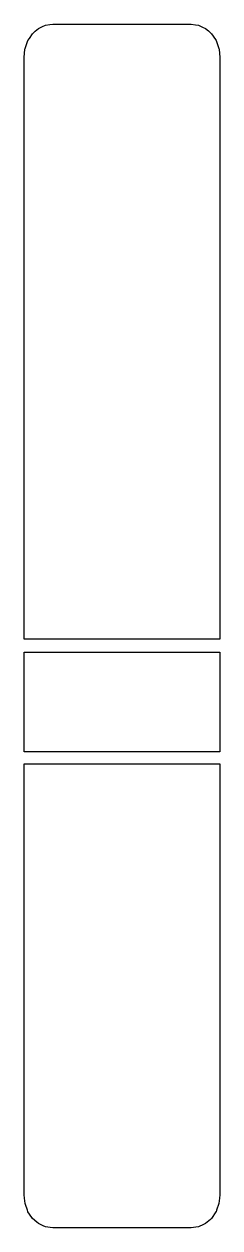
# Model space of a CAD drawing. Header units: metres. Extents: x 2.4 to 16, y -14.5 to 69.2.
import ezdxf

# ---------------------------------------------------------------- set-up
doc = ezdxf.new("R2010")
doc.units = ezdxf.units.M

msp = doc.modelspace()

# ---------------------------------------------------------------- linework, layer by layer
for p, q in [((2.986, 68.532), (3.178, 68.7)), ((3.178, 68.7), (3.4, 68.895)), ((3.4, 68.895), (3.67, 69.022)), ((3.67, 69.022), (3.882, 69.123)), ((3.882, 69.123), (4.195, 69.17)), ((4.195, 69.17), (4.4, 69.2)), ((4.4, 69.2), (10.293, 69.2)), ((10.293, 69.2), (14, 69.2)), ((14, 69.2), (14.311, 69.154)), ((14.311, 69.154), (14.518, 69.123)), ((14.518, 69.123), (14.787, 68.995)), ((14.787, 68.995), (15, 68.895)), ((15, 68.895), (15.199, 68.72)), ((15.199, 68.72), (15.414, 68.532)), ((2.489, 67.566), (2.668, 68.06)), ((2.668, 68.06), (2.767, 68.207)), ((2.767, 68.207), (2.986, 68.532)), ((15.414, 68.532), (15.532, 68.357)), ((15.532, 68.357), (15.732, 68.06)), ((15.732, 68.06), (15.779, 67.93)), ((15.779, 67.93), (15.932, 67.509)), ((2.4, 66.885), (2.461, 67.452)), ((2.461, 67.452), (2.468, 67.509)), ((2.468, 67.509), (2.489, 67.566)), ((15.932, 67.509), (15.939, 67.452)), ((15.939, 67.452), (16, 66.885)), ((2.4, 66.396), (2.4, 66.885)), ((2.4, 64.644), (2.4, 66.396)), ((16, 66.885), (16, 66.061)), ((16, 66.061), (16, 65.912)), ((16, 66.061), (16, 66.061)), ((16, 65.912), (16, 63.266)), ((2.4, 64.483), (2.4, 64.644)), ((2.4, 63.108), (2.4, 64.483)), ((2.4, 62.01), (2.4, 63.108)), ((16, 63.266), (16, 61.797)), ((2.4, 61.741), (2.4, 62.01)), ((2.4, 60.803), (2.4, 61.741)), ((16, 61.797), (16, 61.278)), ((16, 61.278), (16, 60.229)), ((2.4, 60.491), (2.4, 60.803)), ((2.4, 59.659), (2.4, 60.491)), ((2.4, 58.897), (2.4, 59.659)), ((16, 60.229), (16, 59.454)), ((16, 59.454), (16, 58.826)), ((2.4, 58.556), (2.4, 58.897)), ((16, 58.826), (16, 58.282)), ((2.4, 57.827), (2.4, 58.556)), ((2.4, 57.481), (2.4, 57.827)), ((16, 58.282), (16, 57.78)), ((16, 57.78), (16, 57.291)), ((2.4, 56.753), (2.4, 57.481)), ((16, 57.291), (16, 56.614)), ((2.4, 56.42), (2.4, 56.753)), ((2.4, 56.144), (2.4, 56.42)), ((2.4, 55.945), (2.4, 56.144)), ((16, 56.614), (16, 55.989)), ((2.4, 53.331), (2.4, 55.945)), ((16, 55.989), (16, 45.59)), ((2.4, 50.679), (2.4, 53.331)), ((2.4, 45.59), (2.4, 50.679)), ((2.4, 37.862), (2.4, 45.59)), ((16, 45.59), (16, 37.862)), ((2.4, 34.205), (2.4, 37.862)), ((16, 37.862), (16, 34.205)), ((2.4, 30.682), (2.4, 34.205)), ((16, 34.205), (16, 26.455)), ((2.4, 26.455), (2.4, 30.682)), ((14.57, 26.455), (2.4, 26.455)), ((16, 26.455), (14.57, 26.455)), ((2.4, 22.1), (2.4, 25.545)), ((2.4, 25.545), (3.83, 25.545)), ((3.83, 25.545), (16, 25.545)), ((16, 25.545), (16, 21.904)), ((2.4, 18.617), (2.4, 22.1)), ((16, 21.904), (16, 18.617)), ((16, 21.904), (16, 21.904)), ((3.69, 18.617), (2.4, 18.617)), ((16, 18.617), (3.69, 18.617)), ((2.4, 9.691), (2.4, 17.795)), ((2.4, 17.795), (14.71, 17.795)), ((14.71, 17.795), (16, 17.795)), ((16, 17.795), (16, 9.691)), ((16, 17.795), (16, 17.795)), ((2.4, 5.526), (2.4, 9.691)), ((16, 9.691), (16, -0.236)), ((2.4, 2.167), (2.4, 5.526)), ((2.4, -0.723), (2.4, 2.167)), ((2.4, -0.977), (2.4, -0.723)), ((16, -0.236), (16, -0.917)), ((2.4, -1.294), (2.4, -0.977)), ((2.4, -1.642), (2.4, -1.294)), ((2.4, -2.379), (2.4, -1.642)), ((16, -0.917), (16, -1.673)), ((16, -1.673), (16, -2.085)), ((2.4, -2.726), (2.4, -2.379)), ((16, -2.085), (16, -2.519)), ((2.4, -3.485), (2.4, -2.726)), ((16, -2.519), (16, -3.006)), ((16, -3.006), (16, -3.592)), ((2.4, -4.294), (2.4, -3.485)), ((16, -3.592), (16, -4.357)), ((2.4, -4.624), (2.4, -4.294)), ((2.4, -5.522), (2.4, -4.624)), ((16, -4.357), (16, -5.056)), ((2.4, -5.817), (2.4, -5.522)), ((2.4, -6.849), (2.4, -5.817)), ((16, -5.056), (16, -6.099)), ((16, -6.099), (16, -7.836)), ((2.4, -8.092), (2.4, -6.849)), ((2.4, -8.317), (2.4, -8.092)), ((2.4, -9.856), (2.4, -8.317)), ((16, -7.836), (16, -8.433)), ((16, -8.433), (16, -11.701)), ((2.4, -11.944), (2.4, -9.856)), ((16, -11.701), (16, -11.797)), ((2.4, -11.961), (2.4, -11.944)), ((2.4, -12.158), (2.4, -11.961)), ((2.425, -12.389), (2.4, -12.158)), ((2.468, -12.766), (2.425, -12.389)), ((15.975, -12.389), (15.932, -12.766)), ((16, -12.158), (15.975, -12.389)), ((16, -11.797), (16, -12.158)), ((2.493, -12.839), (2.468, -12.766)), ((2.631, -13.239), (2.493, -12.839)), ((2.662, -13.324), (2.631, -13.239)), ((2.668, -13.339), (2.662, -13.324)), ((2.936, -13.732), (2.668, -13.339)), ((15.721, -13.355), (15.414, -13.804)), ((15.732, -13.339), (15.721, -13.355)), ((15.769, -13.239), (15.732, -13.339)), ((15.932, -12.766), (15.769, -13.239)), ((2.986, -13.804), (2.936, -13.732)), ((3.294, -14.07), (2.986, -13.804)), ((3.4, -14.161), (3.294, -14.07)), ((3.727, -14.313), (3.4, -14.161)), ((15, -14.161), (14.859, -14.227)), ((15.336, -13.872), (15, -14.161)), ((15.414, -13.804), (15.336, -13.872)), ((3.882, -14.385), (3.727, -14.313)), ((4.217, -14.435), (3.882, -14.385)), ((4.4, -14.462), (4.217, -14.435)), ((10.538, -14.462), (4.4, -14.462)), ((14, -14.462), (10.538, -14.462)), ((14.339, -14.412), (14, -14.462)), ((14.518, -14.385), (14.339, -14.412)), ((14.859, -14.227), (14.518, -14.385))]:
    msp.add_line(p, q)

doc.saveas('drawing.dxf')
